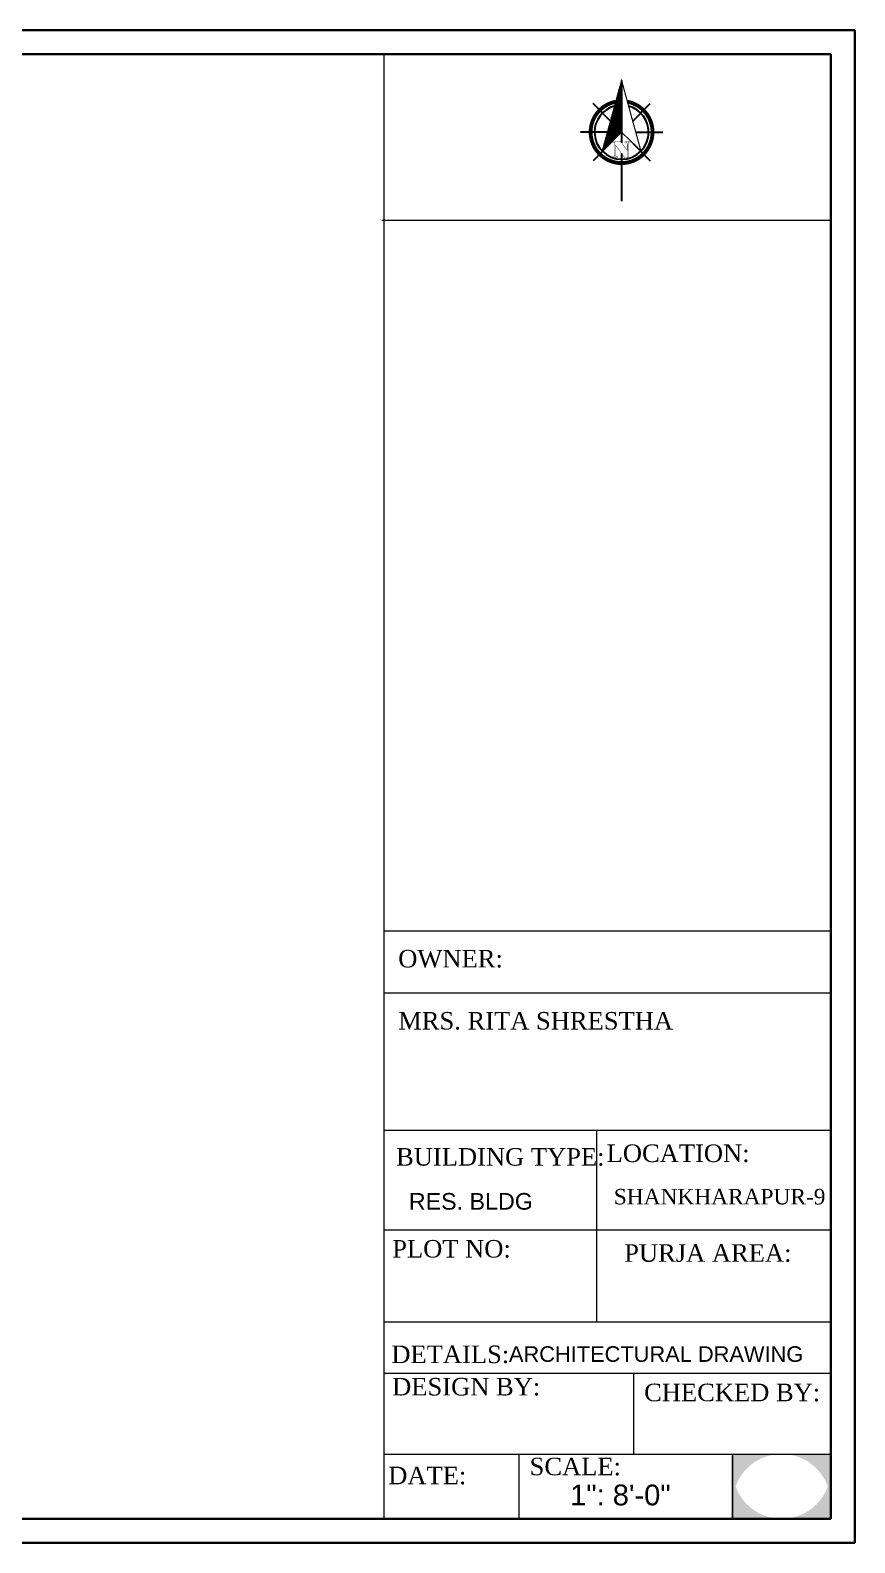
# Model space of a CAD drawing. Header units: inches. Extents: x 45643 to 70559, y -8725 to 1713.
# Drawn here: x 59930 to 60339, y -8725 to -7974 of the extents above; entities that cross this region are included whole.
import ezdxf

# ---------------------------------------------------------------- set-up
doc = ezdxf.new("R2010")
doc.units = ezdxf.units.IN
doc.header["$MEASUREMENT"] = 0
doc.layers.add('DIMENTION', color=8, linetype='Continuous')
doc.layers.add('Normal Wall', color=7, linetype='Continuous', lineweight=35, true_color=0xffaf89)
doc.layers.add('Rear Wall', color=7, linetype='Continuous', lineweight=20, true_color=0xd4e480)
for name, color, linetype, lineweight in [('REBARS', 50, 'Continuous', 20), ('Siteplan', 7, 'Continuous', 30), ('Text', 7, 'Continuous', 9)]:
    doc.layers.add(name, color=color, linetype=linetype, lineweight=lineweight)
doc.styles.get("Standard").update_dxf_attribs({"font": 'times.ttf'})
doc.styles.add('SwissBT', font='swiss.ttf', dxfattribs={"height": 12})

# ---------------------------------------------------------------- blocks, each defined once
blk = doc.blocks.new('*X1197')
at = {"color": 0}
for p, q in [((146.95, -410.95), (147.62, -410.29)), ((147.15, -410.22), (147.62, -409.76)), ((147.35, -409.49), (147.62, -409.23)), ((147.55, -408.76), (147.62, -408.7)), ((145.56, -416.06), (147.62, -414)), ((145.76, -415.33), (147.62, -413.47)), ((145.96, -414.6), (147.62, -412.94)), ((146.16, -413.87), (147.62, -412.41)), ((146.36, -413.14), (147.62, -411.88)), ((146.55, -412.41), (147.62, -411.35)), ((146.75, -411.68), (147.62, -410.82)), ((143.96, -421.9), (147.62, -418.24)), ((144.16, -421.17), (147.62, -417.71)), ((144.36, -420.44), (147.62, -417.18)), ((144.56, -419.71), (147.62, -416.65)), ((144.76, -418.98), (147.62, -416.12)), ((144.96, -418.25), (147.62, -415.59)), ((145.16, -417.52), (147.62, -415.06)), ((145.36, -416.79), (147.62, -414.53)), ((142.76, -426.28), (147.62, -421.42)), ((142.96, -425.55), (147.62, -420.89)), ((143.16, -424.82), (147.62, -420.36)), ((143.36, -424.09), (147.62, -419.83)), ((143.56, -423.36), (147.62, -419.3)), ((143.76, -422.63), (147.62, -418.77))]:
    blk.add_line(p, q, dxfattribs=at)
blk = doc.blocks.new('NORTH_15')
for p, q in [((0, 3.66), (0, 10.62)), ((-2.87, 2.87), (-7.37, 7.37)), ((2.87, 2.87), (7.37, 7.37)), ((-13.37, 0), (2.72, 0)), ((5.49, 0), (17.83, 0)), ((-2.87, -2.87), (-7.37, -7.37)), ((0, -3.66), (0, -10.62)), ((2.87, -2.87), (7.37, -7.37))]:
    blk.add_line(p, q)
at = {"const_width": 1}
for points in [[(0, -8, 1), (0, 8, 0.359415), (-7.86, 1.52, 1)], [(-7.86, -1.52, 0.359415), (0, -8, 1)]]:
    blk.add_lwpolyline(points, format="xyb", dxfattribs=at)
for points, const_width in [([(4.96, -5.01), (-13.37, 0), (4.9, 5), (0, 0), (4.96, -5.01)], 0.3), ([(5.93, -1.55), (6, -1.55), (6.07, -1.54), (6.13, -1.53), (6.17, -1.52), (6.22, -1.51), (6.26, -1.49), (6.28, -1.47), (6.3, -1.45), (6.32, -1.42), (6.33, -1.39), (6.35, -1.34), (6.36, -1.29), (6.37, -1.23), (6.38, -1.16), (6.38, -1.08), (6.38, -1), (6.54, -1), (6.54, -2.34), (6.38, -2.34), (6.38, -2.3), (6.38, -2.23), (6.38, -2.16), (6.37, -2.09), (6.36, -2.04), (6.35, -1.99), (6.33, -1.95), (6.32, -1.91), (6.3, -1.88), (6.28, -1.86), (6.26, -1.83), (6.22, -1.81), (6.18, -1.8), (6.13, -1.78), (6.07, -1.77), (6.01, -1.76), (5.95, -1.76), (2.66, -1.76), (2.66, -2.34), (2.5, -2.34), (2.5, -0.16), (4.71, 1.44), (3.14, 1.44), (3.07, 1.44), (3, 1.43), (2.94, 1.42), (2.89, 1.41), (2.85, 1.4), (2.81, 1.38), (2.78, 1.36), (2.76, 1.34), (2.74, 1.31), (2.72, 1.27), (2.7, 1.22), (2.69, 1.17), (2.68, 1.11), (2.67, 1.04), (2.66, 0.97), (2.66, 0.89), (2.66, 0.87), (2.5, 0.87), (2.5, 2.21), (2.66, 2.21), (2.66, 2.17), (2.66, 2.09), (2.67, 2.03), (2.68, 1.97), (2.69, 1.91), (2.7, 1.86), (2.71, 1.82), (2.73, 1.78), (2.75, 1.76), (2.77, 1.74), (2.8, 1.72), (2.85, 1.7), (2.89, 1.68), (2.94, 1.67), (3, 1.66), (3.07, 1.66), (3.14, 1.66), (6.54, 1.66), (6.54, 0.75), (3.33, -1.55), (5.93, -1.55), (5.93, -1.55)], 0.1)]:
    blk.add_lwpolyline(points, dxfattribs=dict(const_width=const_width))
for start, end in [(90, 164.973), (270, 90), (195.027, 270)]:
    blk.add_arc((0, 0), 7, start, end)
at = {"rotation": 90}
blk.add_blockref('*X1197', (-421.89, -147.62), dxfattribs=at)
blk = doc.blocks.new('A$C0BDB7EE9')
at = {"layer": 'Siteplan', "xscale": 2.999999999999779, "yscale": 2.999999999999779, "zscale": 2.999999999999779, "rotation": 247.8612575918487}
blk.add_blockref('NORTH_15', (20.2, 49.5), dxfattribs=at)
blk = doc.blocks.new('A$C327B4BBD')
at = {"layer": 'DIMENTION', "ltscale": 0.3, "xscale": 1.171875000000082, "yscale": 1.171875000000082, "zscale": 1.171875000000082, "rotation": 112.1387424081494}
blk.add_blockref('A$C0BDB7EE9', (16.1, 0), dxfattribs=at)

msp = doc.modelspace()

# ---------------------------------------------------------------- hatches: boundary and pattern name
msp.add_hatch(color=0).paths.add_polyline_path([(60326.733, -8680.908), (60302.422, -8680.908, -0.4142136), (60326.733, -8705.218)])
at = {"layer": 'Text'}
for points in [[(60302.422, -8680.908), (60278.112, -8680.908), (60278.112, -8705.218, -0.4142136)], [(60302.422, -8680.908), (60278.112, -8680.908), (60278.112, -8705.218, -0.4142136)], [(60326.733, -8680.908), (60302.422, -8680.908, -0.4142136), (60326.733, -8705.218)], [(60278.112, -8688.724), (60278.112, -8713.034), (60302.422, -8713.034, -0.4142136)], [(60278.112, -8688.724), (60278.112, -8713.034), (60302.422, -8713.034, -0.4142136)], [(60326.733, -8688.724, -0.4142136), (60302.422, -8713.034), (60326.733, -8713.034)], [(60326.733, -8688.724, -0.4142136), (60302.422, -8713.034), (60326.733, -8713.034)]]:
    msp.add_hatch(color=0, dxfattribs=at).paths.add_polyline_path(points)

# ---------------------------------------------------------------- linework, layer by layer
at = {"color": 0}
msp.add_line((60278.112, -8680.908), (60278.112, -8713.034), dxfattribs=at)
msp.add_line((60278.112, -8680.908), (60278.112, -8713.034), dxfattribs=at)
at = {"layer": 'Normal Wall'}
for points in [[(59280.635, -7974.413), (60338.64, -7974.413), (60338.64, -8724.941), (59280.635, -8724.941)], [(59280.635, -7974.413), (60338.64, -7974.413), (60338.64, -8724.941), (59280.635, -8724.941)], [(60326.733, -7986.32), (59304.449, -7986.32), (59304.449, -8713.034), (60326.733, -8713.034)], [(60326.733, -7986.32), (59304.449, -7986.32), (59304.449, -8713.034), (60326.733, -8713.034)]]:
    msp.add_lwpolyline(points, close=True, dxfattribs=at)
at = {"layer": 'Rear Wall'}
for p, q in [((60105.313, -8430.592), (60105.313, -7986.32)), ((60104.134, -8068.618), (60326.733, -8068.618)), ((60105.313, -8421.328), (60326.733, -8421.328)), ((60105.313, -8421.328), (60326.733, -8421.328)), ((60105.313, -8421.328), (60326.733, -8421.328)), ((60105.313, -8421.328), (60326.733, -8421.328)), ((60105.313, -8452.132), (60326.733, -8452.132)), ((60105.313, -8452.132), (60326.733, -8452.132)), ((60105.313, -8520.19), (60326.733, -8520.19)), ((60105.313, -8520.19), (60326.733, -8520.19)), ((60210.582, -8520.19), (60210.582, -8606.091)), ((60210.582, -8520.19), (60210.582, -8615.355)), ((60105.313, -8569.681), (60326.733, -8569.681)), ((60105.313, -8569.681), (60326.733, -8569.681)), ((60105.313, -8615.355), (60326.733, -8615.355)), ((60105.313, -8640.789), (60326.733, -8640.789)), ((60105.313, -8640.789), (60326.733, -8640.789)), ((60229.161, -8680.908), (60229.161, -8640.789)), ((60229.161, -8680.908), (60229.161, -8640.789)), ((60105.313, -8680.908), (60326.733, -8680.908)), ((60105.313, -8680.908), (60326.733, -8680.908)), ((60172.051, -8680.908), (60172.051, -8713.034)), ((60172.051, -8680.908), (60172.051, -8713.034))]:
    msp.add_line(p, q, dxfattribs=at)
msp.add_lwpolyline([(60105.313, -8421.328), (60326.733, -8421.328), (60326.733, -8713.034), (60105.313, -8713.034)], close=True, dxfattribs=at)
msp.add_lwpolyline([(60105.313, -8421.328), (60326.733, -8421.328), (60326.733, -8713.034), (60105.313, -8713.034)], close=True, dxfattribs=at)

# ---------------------------------------------------------------- block references
at = {"layer": 'REBARS', "xscale": 0.5459999999999999, "yscale": 0.5459999999999999, "zscale": 0.5459999999999999, "rotation": 270}
msp.add_blockref('A$C327B4BBD', (60223.005, -8050.4), dxfattribs=at)

# ---------------------------------------------------------------- texts
at = {"color": 0}
for s, p in [('OWNER:', (60112.314, -8439.474)), ('LOCATION:', (60215.653, -8536.02))]:
    msp.add_text(s, height=8.7044, dxfattribs=at).set_placement(p)
at = {"layer": 'Text', "color": 0}
for s, height, p in [('OWNER:', 8.7044, (60112.314, -8439.474)), ('MRS. RITA SHRESTHA', 8.70441, (60112.314, -8470.278)), ('LOCATION:', 8.7044, (60215.653, -8536.02)), ('CHECKED BY:', 8.70441, (60234.217, -8654.71)), ('CHECKED BY:', 8.70441, (60234.217, -8654.71)), ('SCALE:', 8.7044, (60177.446, -8691.444)), ('SCALE:', 8.7044, (60177.446, -8691.444)), ('DATE:', 8.7044, (60107.356, -8695.909))]:
    msp.add_text(s, height=height, dxfattribs=at).set_placement(p)
at = {"layer": 'Text', "color": 0, "attachment_point": 1}
for s, insert, char_height, width in [('BUILDING TYPE:', (60111.234, -8529.101), 8.70441, 148.55507), ('BUILDING TYPE:', (60111.234, -8529.101), 8.70441, 148.55507), ('PLOT NO: ', (60109.331, -8574.71), 8.7044, 138.02713), ('PLOT NO: ', (60109.331, -8574.71), 8.7044, 138.02713), ('PURJA AREA:', (60224.339, -8576.817), 8.70441, 197.58209), ('PURJA AREA:', (60224.339, -8576.817), 8.70441, 197.58209), ('DETAILS: ', (60108.889, -8627.098), 8.7044, 138.02713), ('DESIGN BY:', (60109.29, -8643.15), 8.7044, 138.02713), ('DESIGN BY:', (60109.29, -8643.15), 8.7044, 138.02713)]:
    msp.add_mtext(s, dxfattribs=dict(at, insert=insert, char_height=char_height, width=width))
at = {"layer": 'Text', "color": 0, "insert": (60117.546, -8551.399), "char_height": 8.2555, "width": 163.21422, "attachment_point": 1, "style": 'SwissBT'}
msp.add_mtext('RES. BLDG', dxfattribs=at)
msp.add_mtext('RES. BLDG', dxfattribs=at)
at = {"layer": 'Text', "color": 0, "linetype": 'ByBlock', "insert": (60219.184, -8549.367), "char_height": 7.67109, "attachment_point": 1}
msp.add_mtext_dynamic_manual_height_columns('SHANKHARAPUR-9', width=381.03512, gutter_width=1.534, heights=[0], dxfattribs=at)
at = {"layer": 'Text', "color": 0, "linetype": 'ByBlock', "insert": (60167.186, -8627.439), "char_height": 7.73955, "width": 268.53223, "attachment_point": 1, "style": 'SwissBT'}
msp.add_mtext('ARCHITECTURAL DRAWING', dxfattribs=at)
at = {"layer": 'Text', "color": 0, "ltscale": 0.5, "insert": (60197.527, -8696.088), "char_height": 10.3194, "width": 127.53441, "attachment_point": 1, "style": 'SwissBT'}
msp.add_mtext('1": 8\'-0"', dxfattribs=at)
msp.add_mtext('1": 8\'-0"', dxfattribs=at)

doc.saveas('drawing.dxf')
